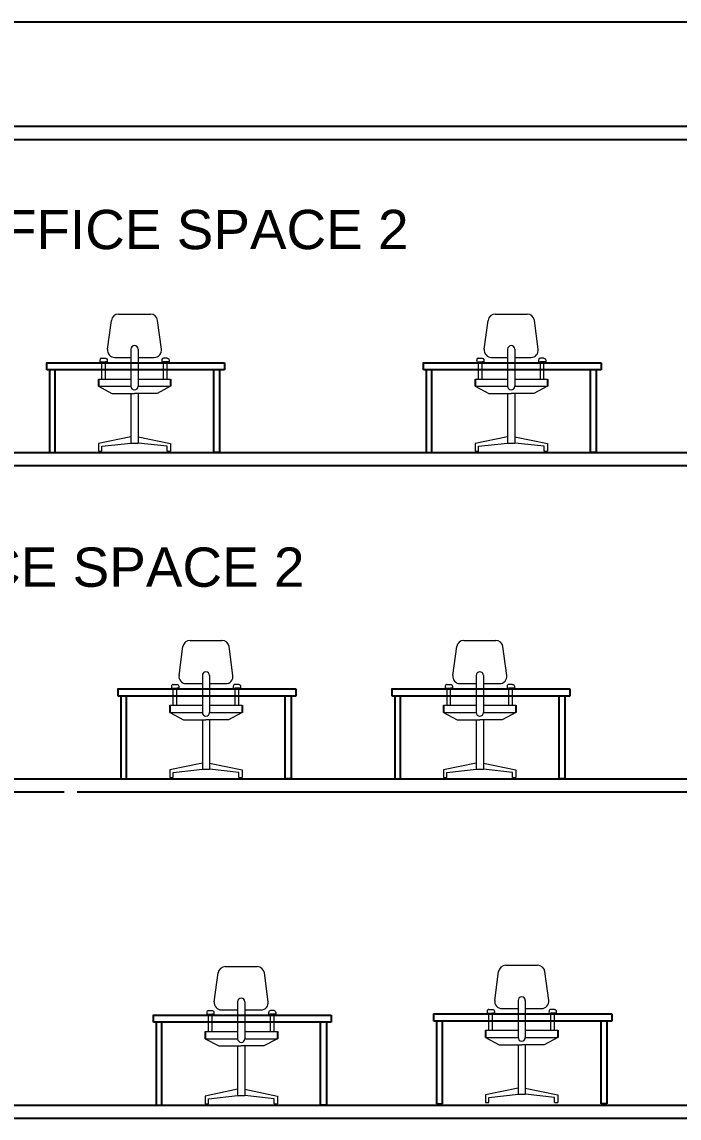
# Model space of a CAD drawing. Header units: millimetres. Extents: x 587797 to 2274247, y 1711 to 439204.
# Drawn here: x 1023629 to 1031179, y 247540 to 260140 of the extents above; entities that cross this region are included whole.
import ezdxf

# ---------------------------------------------------------------- set-up
doc = ezdxf.new("R2010")
doc.units = ezdxf.units.MM
doc.layers.add('finiture', color=7, linetype='Continuous', lineweight=20)
doc.styles.get("Standard").update_dxf_attribs({"font": 'arial.ttf'})

msp = doc.modelspace()

# ---------------------------------------------------------------- linework, layer by layer
for p, q in [((961486.654, 260139.945, -583.672), (1042054.571, 260139.945, -583.672)), ((961486.654, 258939.945, -583.672), (1042086.654, 258939.945, -583.672)), ((1011936.654, 258789.945, -583.672), (1036936.654, 258789.945, -583.672)), ((1023906.7, 256222.467, -583.672), (1025956.388, 256222.467, -583.672)), ((1023914.17, 256140.712, -583.672), (1023914.17, 256222.467, -583.672)), ((1025956.388, 256222.467, -583.672), (1025956.388, 256140.712, -583.672)), ((1028235.83, 256222.467, -583.672), (1030285.518, 256222.467, -583.672)), ((1028243.3, 256140.712, -583.672), (1028243.3, 256222.467, -583.672)), ((1030285.518, 256222.467, -583.672), (1030285.518, 256140.712, -583.672)), ((1025956.388, 256140.712, -583.672), (1023914.17, 256140.712, -583.672)), ((1023944.497, 256140.712, -583.672), (1023944.497, 255189.945, -583.672)), ((1024010.482, 255189.945, -583.672), (1024010.482, 256140.712, -583.672)), ((1024507.014, 256034.472, -1167.343), (1024507.014, 255951.472, -1167.343)), ((1025337.016, 256034.472, -1167.343), (1025337.016, 255951.472, -1167.343)), ((1025833.548, 255189.945, -583.672), (1025833.548, 256140.712, -583.672)), ((1025899.533, 256140.712, -583.672), (1025899.533, 255189.945, -583.672)), ((1030285.518, 256140.712, -583.672), (1028243.3, 256140.712, -583.672)), ((1028273.627, 256140.712, -583.672), (1028273.627, 255189.945, -583.672)), ((1028339.612, 255189.945, -583.672), (1028339.612, 256140.712, -583.672)), ((1028836.144, 256034.472, -1167.343), (1028836.144, 255951.472, -1167.343)), ((1029666.145, 256034.472, -1167.343), (1029666.145, 255951.472, -1167.343)), ((1030162.678, 255189.945, -583.672), (1030162.678, 256140.712, -583.672)), ((1030228.663, 256140.712, -583.672), (1030228.663, 255189.945, -583.672)), ((1011936.654, 255189.945, -583.672), (1036936.654, 255189.945, -583.672)), ((1023944.497, 255189.945, -583.672), (1023944.497, 255189.945, -583.672)), ((1023944.497, 255189.945, -583.672), (1024010.482, 255189.945, -583.672)), ((1025899.533, 255189.945, -583.672), (1025833.548, 255189.945, -583.672)), ((1025899.533, 255189.945, -583.672), (1025899.533, 255189.945, -583.672)), ((1028273.627, 255189.945, -583.672), (1028273.627, 255189.945, -583.672)), ((1028273.627, 255189.945, -583.672), (1028339.612, 255189.945, -583.672)), ((1030228.663, 255189.945, -583.672), (1030162.678, 255189.945, -583.672)), ((1030228.663, 255189.945, -583.672), (1030228.663, 255189.945, -583.672)), ((1011936.654, 255039.945, -583.672), (1024263.832, 255039.945, -583.672)), ((1024263.832, 255039.945, -583.672), (1036936.654, 255039.945, -583.672)), ((1024727.965, 252472.467, -583.672), (1026777.653, 252472.467, -583.672)), ((1024735.435, 252390.712, -583.672), (1024735.435, 252472.467, -583.672)), ((1026777.653, 252390.712, -583.672), (1024735.435, 252390.712, -583.672)), ((1024765.762, 252390.712, -583.672), (1024765.762, 251439.945, -583.672)), ((1024831.747, 251439.945, -583.672), (1024831.747, 252390.712, -583.672)), ((1026654.813, 251439.945, -583.672), (1026654.813, 252390.712, -583.672)), ((1026720.798, 252390.712, -583.672), (1026720.798, 251439.945, -583.672)), ((1026777.653, 252472.467, -583.672), (1026777.653, 252390.712, -583.672)), ((1027874.169, 252472.467, -583.672), (1029923.857, 252472.467, -583.672)), ((1027881.639, 252390.712, -583.672), (1027881.639, 252472.467, -583.672)), ((1029923.857, 252390.712, -583.672), (1027881.639, 252390.712, -583.672)), ((1027911.966, 252390.712, -583.672), (1027911.966, 251439.945, -583.672)), ((1027977.951, 251439.945, -583.672), (1027977.951, 252390.712, -583.672)), ((1029801.017, 251439.945, -583.672), (1029801.017, 252390.712, -583.672)), ((1029867.002, 252390.712, -583.672), (1029867.002, 251439.945, -583.672)), ((1029923.857, 252472.467, -583.672), (1029923.857, 252390.712, -583.672)), ((1025328.28, 252284.472, -1167.343), (1025328.28, 252201.472, -1167.343)), ((1026158.281, 252284.472, -1167.343), (1026158.281, 252201.472, -1167.343)), ((1028474.484, 252284.472, -1167.343), (1028474.484, 252201.472, -1167.343)), ((1029304.485, 252284.472, -1167.343), (1029304.485, 252201.472, -1167.343)), ((1011936.654, 251439.945, -583.672), (1024263.832, 251439.945, -583.672)), ((1024263.832, 251439.945, -583.672), (1036936.654, 251439.945, -583.672)), ((1024765.762, 251439.945, -583.672), (1024765.762, 251439.945, -583.672)), ((1024765.762, 251439.945, -583.672), (1024831.747, 251439.945, -583.672)), ((1026720.798, 251439.945, -583.672), (1026654.813, 251439.945, -583.672)), ((1026720.798, 251439.945, -583.672), (1026720.798, 251439.945, -583.672)), ((1027911.966, 251439.945, -583.672), (1027911.966, 251439.945, -583.672)), ((1027911.966, 251439.945, -583.672), (1027977.951, 251439.945, -583.672)), ((1029867.002, 251439.945, -583.672), (1029801.017, 251439.945, -583.672)), ((1029867.002, 251439.945, -583.672), (1029867.002, 251439.945, -583.672)), ((1011500.392, 251289.945, -583.672), (1024113.832, 251289.945, -583.672)), ((1024263.832, 251289.945, -583.672), (1036936.654, 251289.945, -583.672)), ((1028355.893, 248736.992, -1167.343), (1030405.581, 248736.992, -1167.343)), ((1028363.363, 248655.237, -1167.343), (1028363.363, 248736.992, -1167.343)), ((1030405.581, 248736.992, -1167.343), (1030405.581, 248655.237, -1167.343)), ((1025133.492, 248722.467, -583.672), (1027183.18, 248722.467, -583.672)), ((1025140.962, 248640.712, -583.672), (1025140.962, 248722.467, -583.672)), ((1027183.18, 248640.712, -583.672), (1025140.962, 248640.712, -583.672)), ((1025171.289, 248640.712, -583.672), (1025171.289, 247689.945, -583.672)), ((1025237.274, 247689.945, -583.672), (1025237.274, 248640.712, -583.672)), ((1027060.34, 247689.945, -583.672), (1027060.34, 248640.712, -583.672)), ((1027126.325, 248640.712, -583.672), (1027126.325, 247689.945, -583.672)), ((1027183.18, 248722.467, -583.672), (1027183.18, 248640.712, -583.672)), ((1030405.581, 248655.237, -1167.343), (1028363.363, 248655.237, -1167.343)), ((1028393.69, 248655.237, -1167.343), (1028393.69, 247704.47, -1167.343)), ((1028459.675, 247704.47, -1167.343), (1028459.675, 248655.237, -1167.343)), ((1030282.741, 247704.47, -1167.343), (1030282.741, 248655.237, -1167.343)), ((1030348.726, 248655.237, -1167.343), (1030348.726, 247704.47, -1167.343)), ((1025733.807, 248534.472, -1167.343), (1025733.807, 248451.472, -1167.343)), ((1026563.808, 248534.472, -1167.343), (1026563.808, 248451.472, -1167.343)), ((1028956.207, 248548.997, -1751.015), (1028956.207, 248465.997, -1751.015)), ((1029786.209, 248548.997, -1751.015), (1029786.209, 248465.997, -1751.015)), ((998936.654, 247689.945, -583.672), (1036936.654, 247689.945, -583.672)), ((1025171.289, 247689.945, -583.672), (1025171.289, 247689.945, -583.672)), ((1025171.289, 247689.945, -583.672), (1025237.274, 247689.945, -583.672)), ((1027126.325, 247689.945, -583.672), (1027060.34, 247689.945, -583.672)), ((1027126.325, 247689.945, -583.672), (1027126.325, 247689.945, -583.672)), ((1028393.69, 247704.47, -1167.343), (1028393.69, 247704.47, -1167.343)), ((1028393.69, 247704.47, -1167.343), (1028459.675, 247704.47, -1167.343)), ((1030348.726, 247704.47, -1167.343), (1030282.741, 247704.47, -1167.343)), ((1030348.726, 247704.47, -1167.343), (1030348.726, 247704.47, -1167.343)), ((1011936.654, 247539.945, -583.672), (1036936.654, 247539.945, -583.672))]:
    msp.add_line(p, q)
at = {"layer": 'finiture', "linetype": 'Continuous'}
for p, q in [((1024612.124, 256377.464, -1167.343), (1024656.48, 256709.464, -1167.343)), ((1024738.75, 256781.473, -1167.343), (1025105.28, 256781.473, -1167.343)), ((1025231.906, 256377.464, -1167.343), (1025187.549, 256709.464, -1167.343)), ((1028941.254, 256377.464, -1167.343), (1028985.61, 256709.464, -1167.343)), ((1029067.879, 256781.473, -1167.343), (1029434.41, 256781.473, -1167.343)), ((1029561.036, 256377.464, -1167.343), (1029516.679, 256709.464, -1167.343)), ((1024880.515, 256377.464, -1167.343), (1024880.515, 255951.472, -1167.343)), ((1024963.515, 256377.464, -1167.343), (1024963.515, 255951.472, -1167.343)), ((1029209.645, 256377.464, -1167.343), (1029209.645, 255951.472, -1167.343)), ((1029292.645, 256377.464, -1167.343), (1029292.645, 255951.472, -1167.343)), ((1024524.794, 256233.213, -1167.343), (1024587.271, 256233.213, -1167.343)), ((1024545.771, 256274.713, -1167.343), (1024587.271, 256274.713, -1167.343)), ((1024545.771, 256034.472, -1167.343), (1024545.771, 256233.213, -1167.343)), ((1024587.271, 256034.472, -1167.343), (1024587.271, 256233.213, -1167.343)), ((1024608.248, 256233.213, -1167.343), (1024587.271, 256233.213, -1167.343)), ((1024694.393, 256283.472, -1167.343), (1024880.515, 256283.472, -1167.343)), ((1024963.515, 256283.472, -1167.343), (1025149.637, 256283.472, -1167.343)), ((1025235.782, 256233.213, -1167.343), (1025256.759, 256233.213, -1167.343)), ((1025298.259, 256274.713, -1167.343), (1025256.759, 256274.713, -1167.343)), ((1025319.236, 256233.213, -1167.343), (1025256.759, 256233.213, -1167.343)), ((1025256.759, 256034.472, -1167.343), (1025256.759, 256233.213, -1167.343)), ((1025298.259, 256034.472, -1167.343), (1025298.259, 256233.213, -1167.343)), ((1028853.924, 256233.213, -1167.343), (1028916.401, 256233.213, -1167.343)), ((1028874.9, 256274.713, -1167.343), (1028916.401, 256274.713, -1167.343)), ((1028874.9, 256034.472, -1167.343), (1028874.9, 256233.213, -1167.343)), ((1028916.401, 256034.472, -1167.343), (1028916.401, 256233.213, -1167.343)), ((1028937.377, 256233.213, -1167.343), (1028916.401, 256233.213, -1167.343)), ((1029023.523, 256283.472, -1167.343), (1029209.645, 256283.472, -1167.343)), ((1029292.645, 256283.472, -1167.343), (1029478.767, 256283.472, -1167.343)), ((1029564.912, 256233.213, -1167.343), (1029585.889, 256233.213, -1167.343)), ((1029627.389, 256274.713, -1167.343), (1029585.889, 256274.713, -1167.343)), ((1029648.366, 256233.213, -1167.343), (1029585.889, 256233.213, -1167.343)), ((1029585.889, 256034.472, -1167.343), (1029585.889, 256233.213, -1167.343)), ((1029627.389, 256034.472, -1167.343), (1029627.389, 256233.213, -1167.343)), ((1024507.014, 256034.472, -1167.343), (1024880.515, 256034.472, -1167.343)), ((1024963.515, 256034.472, -1167.343), (1025337.016, 256034.472, -1167.343)), ((1028836.144, 256034.472, -1167.343), (1029209.645, 256034.472, -1167.343)), ((1029292.645, 256034.472, -1167.343), (1029666.145, 256034.472, -1167.343)), ((1024507.014, 255951.472, -1167.343), (1024663.432, 255869.04, -1167.343)), ((1024507.014, 255951.472, -1167.343), (1024880.515, 255951.472, -1167.343)), ((1024963.515, 255951.472, -1167.343), (1025337.016, 255951.472, -1167.343)), ((1025337.016, 255951.472, -1167.343), (1025180.597, 255869.04, -1167.343)), ((1028836.144, 255951.472, -1167.343), (1028992.562, 255869.04, -1167.343)), ((1028836.144, 255951.472, -1167.343), (1029209.645, 255951.472, -1167.343)), ((1029292.645, 255951.472, -1167.343), (1029666.145, 255951.472, -1167.343)), ((1029666.145, 255951.472, -1167.343), (1029509.727, 255869.04, -1167.343)), ((1024663.432, 255869.04, -1167.343), (1024922.015, 255869.04, -1167.343)), ((1024880.515, 255869.04, -1167.343), (1024880.515, 255299.145, -1167.343)), ((1025180.597, 255869.04, -1167.343), (1024922.015, 255869.04, -1167.343)), ((1024963.515, 255869.04, -1167.343), (1024963.515, 255299.145, -1167.343)), ((1028992.562, 255869.04, -1167.343), (1029251.145, 255869.04, -1167.343)), ((1029209.645, 255869.04, -1167.343), (1029209.645, 255299.145, -1167.343)), ((1029509.727, 255869.04, -1167.343), (1029251.145, 255869.04, -1167.343)), ((1029292.645, 255869.04, -1167.343), (1029292.645, 255299.145, -1167.343)), ((1024880.515, 255370.815, -1167.343), (1024507.014, 255292.629, -1167.343)), ((1024507.014, 255292.629, -1167.343), (1024507.014, 255204.47, -1167.343)), ((1024544.967, 255262.224, -1167.343), (1024880.515, 255299.145, -1167.343)), ((1024880.515, 255299.145, -1167.343), (1024963.515, 255299.145, -1167.343)), ((1024963.515, 255370.815, -1167.343), (1025337.016, 255292.629, -1167.343)), ((1025299.063, 255262.224, -1167.343), (1024963.515, 255299.145, -1167.343)), ((1025337.016, 255292.629, -1167.343), (1025337.016, 255204.47, -1167.343)), ((1029209.645, 255370.815, -1167.343), (1028836.144, 255292.629, -1167.343)), ((1028836.144, 255292.629, -1167.343), (1028836.144, 255204.47, -1167.343)), ((1028874.097, 255262.224, -1167.343), (1029209.645, 255299.145, -1167.343)), ((1029209.645, 255299.145, -1167.343), (1029292.645, 255299.145, -1167.343)), ((1029292.645, 255370.815, -1167.343), (1029666.145, 255292.629, -1167.343)), ((1029628.193, 255262.224, -1167.343), (1029292.645, 255299.145, -1167.343)), ((1029666.145, 255292.629, -1167.343), (1029666.145, 255204.47, -1167.343)), ((1024507.014, 255204.47, -1167.343), (1024544.967, 255204.47, -1167.343)), ((1024544.967, 255204.47, -1167.343), (1024544.967, 255262.224, -1167.343)), ((1025299.063, 255204.47, -1167.343), (1025299.063, 255262.224, -1167.343)), ((1025299.063, 255204.47, -1167.343), (1025337.016, 255204.47, -1167.343)), ((1028836.144, 255204.47, -1167.343), (1028874.097, 255204.47, -1167.343)), ((1028874.097, 255204.47, -1167.343), (1028874.097, 255262.224, -1167.343)), ((1029628.193, 255204.47, -1167.343), (1029628.193, 255262.224, -1167.343)), ((1029628.193, 255204.47, -1167.343), (1029666.145, 255204.47, -1167.343)), ((1025560.015, 253031.473, -1167.343), (1025926.546, 253031.473, -1167.343)), ((1028706.219, 253031.473, -1167.343), (1029072.75, 253031.473, -1167.343)), ((1025433.389, 252627.464, -1167.343), (1025477.746, 252959.464, -1167.343)), ((1026053.171, 252627.464, -1167.343), (1026008.815, 252959.464, -1167.343)), ((1028579.593, 252627.464, -1167.343), (1028623.95, 252959.464, -1167.343)), ((1029199.375, 252627.464, -1167.343), (1029155.019, 252959.464, -1167.343)), ((1025367.036, 252524.713, -1167.343), (1025408.536, 252524.713, -1167.343)), ((1025515.658, 252533.472, -1167.343), (1025701.78, 252533.472, -1167.343)), ((1025701.78, 252627.464, -1167.343), (1025701.78, 252201.472, -1167.343)), ((1025784.78, 252627.464, -1167.343), (1025784.78, 252201.472, -1167.343)), ((1025784.78, 252533.472, -1167.343), (1025970.902, 252533.472, -1167.343)), ((1026119.525, 252524.713, -1167.343), (1026078.025, 252524.713, -1167.343)), ((1028513.24, 252524.713, -1167.343), (1028554.74, 252524.713, -1167.343)), ((1028661.862, 252533.472, -1167.343), (1028847.984, 252533.472, -1167.343)), ((1028847.984, 252627.464, -1167.343), (1028847.984, 252201.472, -1167.343)), ((1028930.984, 252627.464, -1167.343), (1028930.984, 252201.472, -1167.343)), ((1028930.984, 252533.472, -1167.343), (1029117.106, 252533.472, -1167.343)), ((1029265.729, 252524.713, -1167.343), (1029224.229, 252524.713, -1167.343)), ((1025346.059, 252483.213, -1167.343), (1025408.536, 252483.213, -1167.343)), ((1025367.036, 252284.472, -1167.343), (1025367.036, 252483.213, -1167.343)), ((1025408.536, 252284.472, -1167.343), (1025408.536, 252483.213, -1167.343)), ((1025429.513, 252483.213, -1167.343), (1025408.536, 252483.213, -1167.343)), ((1026057.048, 252483.213, -1167.343), (1026078.025, 252483.213, -1167.343)), ((1026140.501, 252483.213, -1167.343), (1026078.025, 252483.213, -1167.343)), ((1026078.025, 252284.472, -1167.343), (1026078.025, 252483.213, -1167.343)), ((1026119.525, 252284.472, -1167.343), (1026119.525, 252483.213, -1167.343)), ((1028492.263, 252483.213, -1167.343), (1028554.74, 252483.213, -1167.343)), ((1028513.24, 252284.472, -1167.343), (1028513.24, 252483.213, -1167.343)), ((1028554.74, 252284.472, -1167.343), (1028554.74, 252483.213, -1167.343)), ((1028575.717, 252483.213, -1167.343), (1028554.74, 252483.213, -1167.343)), ((1029203.252, 252483.213, -1167.343), (1029224.229, 252483.213, -1167.343)), ((1029286.705, 252483.213, -1167.343), (1029224.229, 252483.213, -1167.343)), ((1029224.229, 252284.472, -1167.343), (1029224.229, 252483.213, -1167.343)), ((1029265.729, 252284.472, -1167.343), (1029265.729, 252483.213, -1167.343)), ((1025328.28, 252284.472, -1167.343), (1025701.78, 252284.472, -1167.343)), ((1025784.78, 252284.472, -1167.343), (1026158.281, 252284.472, -1167.343)), ((1028474.484, 252284.472, -1167.343), (1028847.984, 252284.472, -1167.343)), ((1028930.984, 252284.472, -1167.343), (1029304.485, 252284.472, -1167.343)), ((1025328.28, 252201.472, -1167.343), (1025484.698, 252119.04, -1167.343)), ((1025328.28, 252201.472, -1167.343), (1025701.78, 252201.472, -1167.343)), ((1025784.78, 252201.472, -1167.343), (1026158.281, 252201.472, -1167.343)), ((1026158.281, 252201.472, -1167.343), (1026001.863, 252119.04, -1167.343)), ((1028474.484, 252201.472, -1167.343), (1028630.902, 252119.04, -1167.343)), ((1028474.484, 252201.472, -1167.343), (1028847.984, 252201.472, -1167.343)), ((1028930.984, 252201.472, -1167.343), (1029304.485, 252201.472, -1167.343)), ((1029304.485, 252201.472, -1167.343), (1029148.067, 252119.04, -1167.343)), ((1025484.698, 252119.04, -1167.343), (1025743.28, 252119.04, -1167.343)), ((1025701.78, 252119.04, -1167.343), (1025701.78, 251549.145, -1167.343)), ((1026001.863, 252119.04, -1167.343), (1025743.28, 252119.04, -1167.343)), ((1025784.78, 252119.04, -1167.343), (1025784.78, 251549.145, -1167.343)), ((1028630.902, 252119.04, -1167.343), (1028889.484, 252119.04, -1167.343)), ((1028847.984, 252119.04, -1167.343), (1028847.984, 251549.145, -1167.343)), ((1029148.067, 252119.04, -1167.343), (1028889.484, 252119.04, -1167.343)), ((1028930.984, 252119.04, -1167.343), (1028930.984, 251549.145, -1167.343)), ((1025701.78, 251620.815, -1167.343), (1025328.28, 251542.629, -1167.343)), ((1025328.28, 251542.629, -1167.343), (1025328.28, 251454.47, -1167.343)), ((1025366.232, 251512.224, -1167.343), (1025701.78, 251549.145, -1167.343)), ((1025366.232, 251454.47, -1167.343), (1025366.232, 251512.224, -1167.343)), ((1025701.78, 251549.145, -1167.343), (1025784.78, 251549.145, -1167.343)), ((1025784.78, 251620.815, -1167.343), (1026158.281, 251542.629, -1167.343)), ((1026120.328, 251512.224, -1167.343), (1025784.78, 251549.145, -1167.343)), ((1026120.328, 251454.47, -1167.343), (1026120.328, 251512.224, -1167.343)), ((1026158.281, 251542.629, -1167.343), (1026158.281, 251454.47, -1167.343)), ((1028847.984, 251620.815, -1167.343), (1028474.484, 251542.629, -1167.343)), ((1028474.484, 251542.629, -1167.343), (1028474.484, 251454.47, -1167.343)), ((1028512.436, 251512.224, -1167.343), (1028847.984, 251549.145, -1167.343)), ((1028512.436, 251454.47, -1167.343), (1028512.436, 251512.224, -1167.343)), ((1028847.984, 251549.145, -1167.343), (1028930.984, 251549.145, -1167.343)), ((1028930.984, 251620.815, -1167.343), (1029304.485, 251542.629, -1167.343)), ((1029266.532, 251512.224, -1167.343), (1028930.984, 251549.145, -1167.343)), ((1029266.532, 251454.47, -1167.343), (1029266.532, 251512.224, -1167.343)), ((1029304.485, 251542.629, -1167.343), (1029304.485, 251454.47, -1167.343)), ((1025328.28, 251454.47, -1167.343), (1025366.232, 251454.47, -1167.343)), ((1026120.328, 251454.47, -1167.343), (1026158.281, 251454.47, -1167.343)), ((1028474.484, 251454.47, -1167.343), (1028512.436, 251454.47, -1167.343)), ((1029266.532, 251454.47, -1167.343), (1029304.485, 251454.47, -1167.343)), ((1025965.542, 249281.473, -1167.343), (1026332.073, 249281.473, -1167.343)), ((1029187.943, 249295.998, -1751.015), (1029554.474, 249295.998, -1751.015)), ((1025838.916, 248877.464, -1167.343), (1025883.273, 249209.464, -1167.343)), ((1026458.698, 248877.464, -1167.343), (1026414.342, 249209.464, -1167.343)), ((1029061.317, 248891.989, -1751.015), (1029105.674, 249223.989, -1751.015)), ((1029681.099, 248891.989, -1751.015), (1029636.743, 249223.989, -1751.015)), ((1026107.307, 248877.464, -1167.343), (1026107.307, 248451.472, -1167.343)), ((1026190.307, 248877.464, -1167.343), (1026190.307, 248451.472, -1167.343)), ((1029329.708, 248891.989, -1751.015), (1029329.708, 248465.997, -1751.015)), ((1029412.708, 248891.989, -1751.015), (1029412.708, 248465.997, -1751.015)), ((1025751.586, 248733.213, -1167.343), (1025814.063, 248733.213, -1167.343)), ((1025772.563, 248774.713, -1167.343), (1025814.063, 248774.713, -1167.343)), ((1025772.563, 248534.472, -1167.343), (1025772.563, 248733.213, -1167.343)), ((1025814.063, 248534.472, -1167.343), (1025814.063, 248733.213, -1167.343)), ((1025835.04, 248733.213, -1167.343), (1025814.063, 248733.213, -1167.343)), ((1025921.185, 248783.472, -1167.343), (1026107.307, 248783.472, -1167.343)), ((1026190.307, 248783.472, -1167.343), (1026376.429, 248783.472, -1167.343)), ((1026462.575, 248733.213, -1167.343), (1026483.551, 248733.213, -1167.343)), ((1026525.051, 248774.713, -1167.343), (1026483.551, 248774.713, -1167.343)), ((1026546.028, 248733.213, -1167.343), (1026483.551, 248733.213, -1167.343)), ((1026483.551, 248534.472, -1167.343), (1026483.551, 248733.213, -1167.343)), ((1026525.051, 248534.472, -1167.343), (1026525.051, 248733.213, -1167.343)), ((1028973.987, 248747.738, -1751.015), (1029036.464, 248747.738, -1751.015)), ((1028994.964, 248789.238, -1751.015), (1029036.464, 248789.238, -1751.015)), ((1028994.964, 248548.997, -1751.015), (1028994.964, 248747.738, -1751.015)), ((1029036.464, 248548.997, -1751.015), (1029036.464, 248747.738, -1751.015)), ((1029057.441, 248747.738, -1751.015), (1029036.464, 248747.738, -1751.015)), ((1029143.586, 248797.997, -1751.015), (1029329.708, 248797.997, -1751.015)), ((1029412.708, 248797.997, -1751.015), (1029598.83, 248797.997, -1751.015)), ((1029684.975, 248747.738, -1751.015), (1029705.952, 248747.738, -1751.015)), ((1029747.452, 248789.238, -1751.015), (1029705.952, 248789.238, -1751.015)), ((1029768.429, 248747.738, -1751.015), (1029705.952, 248747.738, -1751.015)), ((1029705.952, 248548.997, -1751.015), (1029705.952, 248747.738, -1751.015)), ((1029747.452, 248548.997, -1751.015), (1029747.452, 248747.738, -1751.015)), ((1025733.807, 248534.472, -1167.343), (1026107.307, 248534.472, -1167.343)), ((1026190.307, 248534.472, -1167.343), (1026563.808, 248534.472, -1167.343)), ((1028956.207, 248548.997, -1751.015), (1029329.708, 248548.997, -1751.015)), ((1029412.708, 248548.997, -1751.015), (1029786.209, 248548.997, -1751.015)), ((1025733.807, 248451.472, -1167.343), (1025890.225, 248369.04, -1167.343)), ((1025733.807, 248451.472, -1167.343), (1026107.307, 248451.472, -1167.343)), ((1025890.225, 248369.04, -1167.343), (1026148.807, 248369.04, -1167.343)), ((1026107.307, 248369.04, -1167.343), (1026107.307, 247799.145, -1167.343)), ((1026407.39, 248369.04, -1167.343), (1026148.807, 248369.04, -1167.343)), ((1026190.307, 248451.472, -1167.343), (1026563.808, 248451.472, -1167.343)), ((1026190.307, 248369.04, -1167.343), (1026190.307, 247799.145, -1167.343)), ((1026563.808, 248451.472, -1167.343), (1026407.39, 248369.04, -1167.343)), ((1028956.207, 248465.997, -1751.015), (1029112.626, 248383.566, -1751.015)), ((1028956.207, 248465.997, -1751.015), (1029329.708, 248465.997, -1751.015)), ((1029112.626, 248383.566, -1751.015), (1029371.208, 248383.566, -1751.015)), ((1029329.708, 248383.566, -1751.015), (1029329.708, 247813.67, -1751.015)), ((1029629.791, 248383.566, -1751.015), (1029371.208, 248383.566, -1751.015)), ((1029412.708, 248465.997, -1751.015), (1029786.209, 248465.997, -1751.015)), ((1029412.708, 248383.566, -1751.015), (1029412.708, 247813.67, -1751.015)), ((1029786.209, 248465.997, -1751.015), (1029629.791, 248383.566, -1751.015)), ((1026107.307, 247870.815, -1167.343), (1025733.807, 247792.629, -1167.343)), ((1026190.307, 247870.815, -1167.343), (1026563.808, 247792.629, -1167.343)), ((1029329.708, 247885.34, -1751.015), (1028956.207, 247807.154, -1751.015)), ((1029412.708, 247885.34, -1751.015), (1029786.209, 247807.154, -1751.015)), ((1025733.807, 247792.629, -1167.343), (1025733.807, 247704.47, -1167.343)), ((1025771.759, 247762.224, -1167.343), (1026107.307, 247799.145, -1167.343)), ((1025771.759, 247704.47, -1167.343), (1025771.759, 247762.224, -1167.343)), ((1026107.307, 247799.145, -1167.343), (1026190.307, 247799.145, -1167.343)), ((1026525.855, 247762.224, -1167.343), (1026190.307, 247799.145, -1167.343)), ((1026525.855, 247704.47, -1167.343), (1026525.855, 247762.224, -1167.343)), ((1026563.808, 247792.629, -1167.343), (1026563.808, 247704.47, -1167.343)), ((1028956.207, 247807.154, -1751.015), (1028956.207, 247718.995, -1751.015)), ((1028956.207, 247718.995, -1751.015), (1028994.16, 247718.995, -1751.015)), ((1028994.16, 247776.749, -1751.015), (1029329.708, 247813.67, -1751.015)), ((1028994.16, 247718.995, -1751.015), (1028994.16, 247776.749, -1751.015)), ((1029329.708, 247813.67, -1751.015), (1029412.708, 247813.67, -1751.015)), ((1029748.256, 247776.749, -1751.015), (1029412.708, 247813.67, -1751.015)), ((1029748.256, 247718.995, -1751.015), (1029748.256, 247776.749, -1751.015)), ((1029748.256, 247718.995, -1751.015), (1029786.209, 247718.995, -1751.015)), ((1029786.209, 247807.154, -1751.015), (1029786.209, 247718.995, -1751.015)), ((1025733.807, 247704.47, -1167.343), (1025771.759, 247704.47, -1167.343)), ((1026525.855, 247704.47, -1167.343), (1026563.808, 247704.47, -1167.343))]:
    msp.add_line(p, q, dxfattribs=at)
for centre, radius, start, end in [((1024738.75, 256698.473, -1167.343), 83, 90, 172.3901404), ((1025105.28, 256698.473, -1167.343), 83, 7.6098596, 90), ((1029067.879, 256698.473, -1167.343), 83, 90, 172.3901404), ((1029434.41, 256698.473, -1167.343), 83, 7.6098596, 90), ((1024922.015, 256377.464, -1167.343), 41.5, 0, 180), ((1029251.145, 256377.464, -1167.343), 41.5, 0, 180), ((1024694.393, 256366.472, -1167.343), 83, 172.3901404, 270), ((1025149.637, 256366.472, -1167.343), 83, 270, 7.6098596), ((1029023.523, 256366.472, -1167.343), 83, 172.3901404, 270), ((1029478.767, 256366.472, -1167.343), 83, 270, 7.6098596), ((1024922.015, 255951.472, -1167.343), 41.5, 180, 0), ((1029251.145, 255951.472, -1167.343), 41.5, 180, 0), ((1025560.015, 252948.473, -1167.343), 83, 90, 172.3901404), ((1025926.546, 252948.473, -1167.343), 83, 7.6098596, 90), ((1028706.219, 252948.473, -1167.343), 83, 90, 172.3901404), ((1029072.75, 252948.473, -1167.343), 83, 7.6098596, 90), ((1025743.28, 252627.464, -1167.343), 41.5, 0, 180), ((1028889.484, 252627.464, -1167.343), 41.5, 0, 180), ((1025515.658, 252616.472, -1167.343), 83, 172.3901404, 270), ((1025970.902, 252616.472, -1167.343), 83, 270, 7.6098596), ((1028661.862, 252616.472, -1167.343), 83, 172.3901404, 270), ((1029117.106, 252616.472, -1167.343), 83, 270, 7.6098596), ((1025743.28, 252201.472, -1167.343), 41.5, 180, 0), ((1028889.484, 252201.472, -1167.343), 41.5, 180, 0), ((1025965.542, 249198.473, -1167.343), 83, 90, 172.3901404), ((1026332.073, 249198.473, -1167.343), 83, 7.6098596, 90), ((1029187.943, 249212.998, -1751.015), 83, 90, 172.3901404), ((1029554.474, 249212.998, -1751.015), 83, 7.6098596, 90), ((1025921.185, 248866.472, -1167.343), 83, 172.3901404, 270), ((1026148.807, 248877.464, -1167.343), 41.5, 0, 180), ((1026376.429, 248866.472, -1167.343), 83, 270, 7.6098596), ((1029143.586, 248880.997, -1751.015), 83, 172.3901404, 270), ((1029371.208, 248891.989, -1751.015), 41.5, 0, 180), ((1029598.83, 248880.997, -1751.015), 83, 270, 7.6098596), ((1026148.807, 248451.472, -1167.343), 41.5, 180, 0), ((1029371.208, 248465.997, -1751.015), 41.5, 180, 0)]:
    msp.add_arc(centre, radius, start, end, dxfattribs=at)
for points in [[(1024545.771, 256274.713, -1167.343), (1024531.874, 256269.272, -1167.343), (1024524.794, 256250.075, -1167.343), (1024524.794, 256233.213, -1167.343)], [(1024587.271, 256274.713, -1167.343), (1024601.167, 256269.272, -1167.343), (1024608.248, 256250.075, -1167.343), (1024608.248, 256233.213, -1167.343)], [(1025256.759, 256274.713, -1167.343), (1025242.863, 256269.272, -1167.343), (1025235.782, 256250.075, -1167.343), (1025235.782, 256233.213, -1167.343)], [(1025298.259, 256274.713, -1167.343), (1025312.156, 256269.272, -1167.343), (1025319.236, 256250.075, -1167.343), (1025319.236, 256233.213, -1167.343)], [(1028874.9, 256274.713, -1167.343), (1028861.004, 256269.272, -1167.343), (1028853.924, 256250.075, -1167.343), (1028853.924, 256233.213, -1167.343)], [(1028916.401, 256274.713, -1167.343), (1028930.297, 256269.272, -1167.343), (1028937.377, 256250.075, -1167.343), (1028937.377, 256233.213, -1167.343)], [(1029585.889, 256274.713, -1167.343), (1029571.992, 256269.272, -1167.343), (1029564.912, 256250.075, -1167.343), (1029564.912, 256233.213, -1167.343)], [(1029627.389, 256274.713, -1167.343), (1029641.285, 256269.272, -1167.343), (1029648.366, 256250.075, -1167.343), (1029648.366, 256233.213, -1167.343)], [(1025367.036, 252524.713, -1167.343), (1025353.14, 252519.272, -1167.343), (1025346.059, 252500.075, -1167.343), (1025346.059, 252483.213, -1167.343)], [(1025408.536, 252524.713, -1167.343), (1025422.433, 252519.272, -1167.343), (1025429.513, 252500.075, -1167.343), (1025429.513, 252483.213, -1167.343)], [(1026078.025, 252524.713, -1167.343), (1026064.128, 252519.272, -1167.343), (1026057.048, 252500.075, -1167.343), (1026057.048, 252483.213, -1167.343)], [(1026119.525, 252524.713, -1167.343), (1026133.421, 252519.272, -1167.343), (1026140.501, 252500.075, -1167.343), (1026140.501, 252483.213, -1167.343)], [(1028513.24, 252524.713, -1167.343), (1028499.344, 252519.272, -1167.343), (1028492.263, 252500.075, -1167.343), (1028492.263, 252483.213, -1167.343)], [(1028554.74, 252524.713, -1167.343), (1028568.637, 252519.272, -1167.343), (1028575.717, 252500.075, -1167.343), (1028575.717, 252483.213, -1167.343)], [(1029224.229, 252524.713, -1167.343), (1029210.332, 252519.272, -1167.343), (1029203.252, 252500.075, -1167.343), (1029203.252, 252483.213, -1167.343)], [(1029265.729, 252524.713, -1167.343), (1029279.625, 252519.272, -1167.343), (1029286.705, 252500.075, -1167.343), (1029286.705, 252483.213, -1167.343)], [(1025772.563, 248774.713, -1167.343), (1025758.667, 248769.272, -1167.343), (1025751.586, 248750.075, -1167.343), (1025751.586, 248733.213, -1167.343)], [(1025814.063, 248774.713, -1167.343), (1025827.96, 248769.272, -1167.343), (1025835.04, 248750.075, -1167.343), (1025835.04, 248733.213, -1167.343)], [(1026483.551, 248774.713, -1167.343), (1026469.655, 248769.272, -1167.343), (1026462.575, 248750.075, -1167.343), (1026462.575, 248733.213, -1167.343)], [(1026525.051, 248774.713, -1167.343), (1026538.948, 248769.272, -1167.343), (1026546.028, 248750.075, -1167.343), (1026546.028, 248733.213, -1167.343)], [(1028994.964, 248789.238, -1751.015), (1028981.067, 248783.797, -1751.015), (1028973.987, 248764.6, -1751.015), (1028973.987, 248747.738, -1751.015)], [(1029036.464, 248789.238, -1751.015), (1029050.36, 248783.797, -1751.015), (1029057.441, 248764.6, -1751.015), (1029057.441, 248747.738, -1751.015)], [(1029705.952, 248789.238, -1751.015), (1029692.056, 248783.797, -1751.015), (1029684.975, 248764.6, -1751.015), (1029684.975, 248747.738, -1751.015)], [(1029747.452, 248789.238, -1751.015), (1029761.349, 248783.797, -1751.015), (1029768.429, 248764.6, -1751.015), (1029768.429, 248747.738, -1751.015)]]:
    msp.add_spline(points, degree=3, dxfattribs=at)

# ---------------------------------------------------------------- texts
for p in [(1022919.612, 257527.955, -583.672), (1021723.689, 253647.138, -583.672)]:
    msp.add_text('OFFICE SPACE 2', height=451.5, rotation=360).set_placement(p)

doc.saveas('drawing.dxf')
